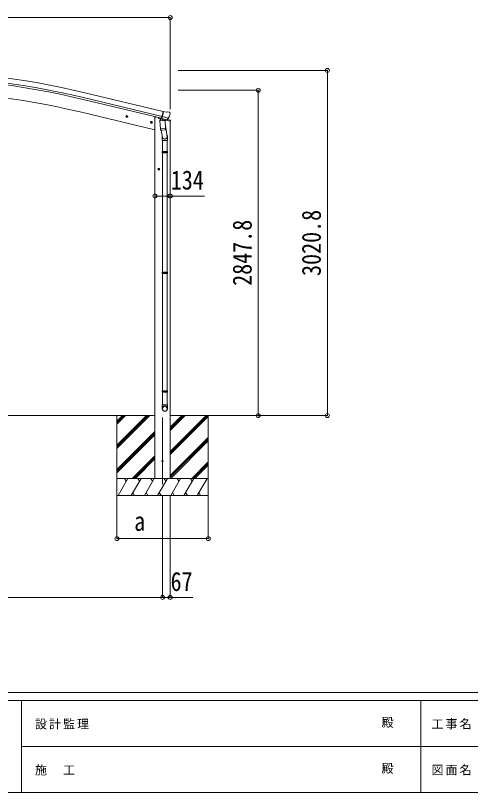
# Model space of a CAD drawing. Units: millimetres at full size. Extents: x -9783 to 9892, y -6828 to 6752.
# Drawn here: x -4022 to -36, y -6828 to -27 of the extents above; entities that cross this region are included whole.
import ezdxf
from ezdxf.enums import TextEntityAlignment as Align

# ---------------------------------------------------------------- set-up
doc = ezdxf.new("R2010")
doc.units = ezdxf.units.MM
doc.header["$LTSCALE"] = 35
doc.header["$PDMODE"] = 32
doc.header["$PDSIZE"] = 35
for name, color, linetype, lineweight in [('0-0_0', 7, 'Continuous', 9), ('0-1_本体', 4, 'Continuous', 9), ('0-2_部品', 7, 'Continuous', 9), ('0-8_PARTS2', 2, 'Continuous', 9), ('0-A_寸法', 6, 'Continuous', 9), ('F-0_240', 7, 'Continuous', 9)]:
    doc.layers.add(name, color=color, linetype=linetype, lineweight=lineweight)
doc.styles.add('ＭＳ ゴシック', font='')
doc.styles.get('ＭＳ ゴシック').set_extended_font_data('MS Gothic')

msp = doc.modelspace()

# ---------------------------------------------------------------- linework, layer by layer
at = {"layer": '0-0_0'}
for p, q in [((-7332.81, -3528.4), (-2800.79, -3528.4)), ((-3133.79, -3528.4), (-3133.79, -4228.4)), ((-3133.79, -3789.13), (-2873.06, -3528.4)), ((-3133.79, -3803.27), (-2858.92, -3528.4)), ((-3133.79, -3817.41), (-2844.78, -3528.4)), ((-3133.79, -3605.28), (-3056.91, -3528.4)), ((-3133.79, -3591.14), (-3071.05, -3528.4)), ((-3133.79, -3577), (-3085.19, -3528.4)), ((-2666.79, -3528.4), (-2245.63, -3528.4)), ((-2666.79, -3842.63), (-2352.56, -3528.4)), ((-2666.79, -3856.77), (-2338.42, -3528.4)), ((-2666.79, -3658.78), (-2536.41, -3528.4)), ((-2666.79, -3644.64), (-2550.55, -3528.4)), ((-2666.79, -3630.5), (-2564.69, -3528.4)), ((-2333.79, -3528.4), (-2333.79, -4228.4)), ((-2666.79, -3870.91), (-2333.79, -3537.91)), ((-3133.79, -4001.26), (-2800.79, -3668.26)), ((-3133.79, -4015.4), (-2800.79, -3682.4)), ((-3133.79, -4029.54), (-2800.79, -3696.55)), ((-2666.79, -4054.76), (-2333.79, -3721.76)), ((-2666.79, -4068.9), (-2333.79, -3735.9)), ((-2662.15, -4078.4), (-2333.79, -3750.04)), ((-2998.8, -4078.4), (-2800.79, -3880.39)), ((-2984.66, -4078.4), (-2800.79, -3894.53)), ((-2970.52, -4078.4), (-2800.79, -3908.68)), ((-2478.3, -4078.4), (-2333.79, -3933.89)), ((-2464.16, -4078.4), (-2333.79, -3948.03)), ((-2450.02, -4078.4), (-2333.79, -3962.18)), ((-2333.79, -4078.4), (-3133.79, -4078.4)), ((-3123.5, -4228.4), (-3036.9, -4078.4)), ((-3051.9, -4104.38), (-3066.9, -4078.4)), ((-3008.03, -4228.4), (-2921.43, -4078.4)), ((-2936.43, -4104.38), (-2951.43, -4078.4)), ((-2892.56, -4228.4), (-2805.96, -4078.4)), ((-2820.96, -4104.38), (-2835.96, -4078.4)), ((-2800.79, -4078.4), (-2666.79, -4078.4)), ((-2777.09, -4228.4), (-2690.49, -4078.4)), ((-2705.49, -4104.38), (-2720.49, -4078.4)), ((-2661.62, -4228.4), (-2575.02, -4078.4)), ((-2590.02, -4104.38), (-2605.02, -4078.4)), ((-2546.15, -4228.4), (-2459.55, -4078.4)), ((-2489.55, -4078.4), (-2474.55, -4104.38)), ((-2430.68, -4228.4), (-2344.08, -4078.4)), ((-2993.03, -4202.42), (-2978.03, -4228.4)), ((-2877.56, -4202.42), (-2862.56, -4228.4)), ((-2762.09, -4202.42), (-2747.09, -4228.4)), ((-2646.62, -4202.42), (-2631.62, -4228.4)), ((-2531.15, -4202.42), (-2516.15, -4228.4)), ((-2415.68, -4202.42), (-2400.68, -4228.4)), ((-3133.79, -4228.4), (-2333.79, -4228.4))]:
    msp.add_line(p, q, dxfattribs=at)
at = {"layer": '0-1_本体'}
for p, q in [((-2737.81, -910.12), (-3425.72, -744.97)), ((-2727.73, -868.15), (-3415.64, -702.99)), ((-2741.73, -926.49), (-3429.65, -761.33)), ((-2800.79, -1028.52), (-3456.03, -871.21)), ((-2724.47, -868.93), (-2738.48, -927.27)), ((-2724.47, -868.93), (-2727.73, -868.15)), ((-2800.79, -915.4), (-2787.92, -915.4)), ((-2800.79, -915.4), (-2800.79, -4078.4)), ((-2738.48, -927.27), (-2741.73, -926.49)), ((-2666.79, -951.68), (-2666.79, -4078.4))]:
    msp.add_line(p, q, dxfattribs=at)
for radius in [7073, 7029.83, 7013, 6900]:
    msp.add_arc((-5066.8, -7580.56), radius, 76.5, 103.5, dxfattribs=at)
at = {"layer": '0-2_部品'}
for p, q in [((-2701.4, -872.74), (-2727.34, -866.51)), ((-2701.4, -872.74), (-2688.14, -870.04)), ((-2673.66, -873.23), (-2686.85, -870.06)), ((-2670.57, -875.48), (-2666.71, -881.77)), ((-2666.35, -884.05), (-2666.62, -885.2)), ((-3055.27, -908.3), (-3035.82, -912.97)), ((-3047.68, -903.44), (-3052.84, -908.88)), ((-3047.88, -920.36), (-3043.21, -900.91)), ((-3040.38, -905.19), (-3047.68, -903.44)), ((-3043.41, -917.83), (-3038.25, -912.39)), ((-3038.25, -912.39), (-3040.38, -905.19)), ((-2768.88, -919.97), (-2768.88, -923.23)), ((-2746.82, -932.47), (-2765.04, -928.09)), ((-2757.48, -949.91), (-2711.79, -946.72)), ((-2752.8, -1016.75), (-2757.48, -949.91)), ((-2743.06, -928.15), (-2756.37, -943.46)), ((-2756.37, -943.46), (-2755.93, -949.81)), ((-2742.12, -928.08), (-2743.06, -928.15)), ((-2739.03, -930.55), (-2740.56, -930.18)), ((-2702.33, -939.36), (-2739.03, -930.55)), ((-2680.4, -924.36), (-2737.91, -910.55)), ((-2733.08, -932.37), (-2732.06, -946.98)), ((-2704.87, -941.37), (-2730.69, -947.81)), ((-2713.56, -943.54), (-2713.33, -946.83)), ((-2711.79, -946.72), (-2707.11, -1013.56)), ((-2699.96, -939.84), (-2707.48, -938.03)), ((-2664.32, -952.27), (-2707.25, -941.96)), ((-2704.17, -939.59), (-2704.12, -940.33)), ((-2700.8, -939.73), (-2702.33, -939.36)), ((-2697.25, -939.27), (-2680.88, -924.78)), ((-2693.56, -936), (-2666.62, -942.46)), ((-2664.32, -945.38), (-2664.32, -952.27)), ((-2841.35, -959.66), (-2821.9, -964.33)), ((-2833.76, -954.8), (-2838.92, -960.24)), ((-2833.96, -971.72), (-2829.29, -952.27)), ((-2826.46, -956.55), (-2833.76, -954.8)), ((-2829.49, -969.19), (-2824.33, -963.75)), ((-2824.33, -963.75), (-2826.46, -956.55)), ((-2752.8, -1016.75), (-2707.11, -1013.56)), ((-2752.79, -1016.75), (-2751.9, -1029.45)), ((-2708.85, -988.79), (-2692.93, -1084.96)), ((-2706.26, -1026.02), (-2707.13, -1013.56)), ((-2708.1, -1028.16), (-2749.8, -1031.08)), ((-2744.37, -1030.7), (-2733.64, -1094.28)), ((-2736.78, -1087.46), (-2736.78, -1122.12)), ((-2706.65, -1027.38), (-2706.65, -1027.38)), ((-2690.78, -1122.12), (-2690.78, -1087.77)), ((-2736.78, -1122.12), (-2690.78, -1122.12)), ((-2734.78, -1122.12), (-2734.78, -1216.12)), ((-2692.78, -1122.12), (-2692.78, -1216.12)), ((-2736.78, -1218.12), (-2735.78, -1216.12)), ((-2736.78, -1218.12), (-2690.78, -1218.12)), ((-2736.78, -1218.12), (-2736.78, -1226.12)), ((-2735.78, -1216.12), (-2691.78, -1216.12)), ((-2690.78, -1218.12), (-2691.78, -1216.12)), ((-2736.78, -1226.12), (-2690.78, -1226.12)), ((-2736.78, -1226.12), (-2735.78, -1228.12)), ((-2735.78, -1228.12), (-2691.78, -1228.12)), ((-2734.78, -1228.12), (-2734.78, -2272.46)), ((-2692.78, -1228.12), (-2692.78, -2272.46)), ((-2776.99, -1371.99), (-2756.99, -1371.99)), ((-2770.74, -1365.49), (-2774.5, -1371.99)), ((-2763.24, -1365.49), (-2770.74, -1365.49)), ((-2766.99, -1381.99), (-2766.99, -1361.99)), ((-2759.49, -1371.99), (-2763.24, -1365.49)), ((-2763.24, -1378.49), (-2759.49, -1371.99)), ((-2736.78, -2274.46), (-2735.78, -2272.46)), ((-2736.78, -2274.46), (-2690.78, -2274.46)), ((-2736.78, -2274.46), (-2736.78, -2282.46)), ((-2736.78, -2282.46), (-2690.78, -2282.46)), ((-2736.78, -2282.46), (-2735.78, -2284.46)), ((-2735.78, -2272.46), (-2691.78, -2272.46)), ((-2735.78, -2284.46), (-2691.78, -2284.46)), ((-2734.78, -2284.46), (-2734.78, -3312.5)), ((-2692.78, -2284.46), (-2692.78, -3312.5)), ((-2690.78, -2274.46), (-2691.78, -2272.46)), ((-2736.78, -3314.5), (-2735.78, -3312.5)), ((-2736.78, -3314.5), (-2690.78, -3314.5)), ((-2736.78, -3314.5), (-2736.78, -3322.5)), ((-2736.78, -3322.5), (-2690.78, -3322.5)), ((-2736.78, -3322.5), (-2735.78, -3324.5)), ((-2735.78, -3312.5), (-2691.78, -3312.5)), ((-2735.78, -3324.5), (-2691.78, -3324.5)), ((-2734.78, -3324.5), (-2734.78, -3434.5)), ((-2692.78, -3324.5), (-2692.78, -3434.5)), ((-2690.78, -3314.5), (-2691.78, -3312.5)), ((-2736.78, -3468.64), (-2736.78, -3434.5)), ((-2736.78, -3434.5), (-2690.78, -3434.5)), ((-2690.78, -3468.64), (-2690.78, -3434.5))]:
    msp.add_line(p, q, dxfattribs=at)
for points in [[(-2732.76, -931.96), (-2742.49, -929.63), (-2727.34, -866.51)], [(-3052.84, -908.88), (-3050.71, -916.08), (-3043.41, -917.83)], [(-2732.76, -931.96), (-2732.53, -932.11), (-2707.76, -938.06), (-2707.48, -938.03)], [(-2680.13, -923.78), (-2680.72, -924.63), (-2680.88, -924.78)], [(-2838.92, -960.24), (-2836.79, -967.44), (-2829.49, -969.19)], [(-2690.78, -1218.12), (-2690.78, -1226.12), (-2691.78, -1228.12)], [(-2774.5, -1371.99), (-2770.74, -1378.49), (-2763.24, -1378.49)], [(-2690.78, -2274.46), (-2690.78, -2282.46), (-2691.78, -2284.46)], [(-2690.78, -3314.5), (-2690.78, -3322.5), (-2691.78, -3324.5)]]:
    msp.add_lwpolyline(points, dxfattribs=at)
for centre, radius in [((-3045.55, -910.64), 8.5), ((-3045.55, -910.64), 7.7), ((-3045.55, -910.64), 6.5), ((-2831.62, -961.99), 8.5), ((-2831.62, -961.99), 7.7), ((-2831.62, -961.99), 6.5), ((-2766.99, -1371.99), 8.5), ((-2766.99, -1371.99), 7.7), ((-2766.99, -1371.99), 6.5)]:
    msp.add_circle(centre, radius, dxfattribs=at)
at = {"layer": '0-2_部品', "color": 4}
msp.add_circle((-2733.79, -3928.4), 5, dxfattribs=at)
at = {"layer": '0-2_部品'}
for centre, radius, start, end in [((-2687.55, -872.98), 3, 76.5, 101.5), ((-2674.83, -878.09), 5, 31.5, 76.5), ((-2763.88, -923.23), 5, 180, 256.5), ((-2740.45, -929.7), 0.5, 221.23754, 256.5), ((-2733.68, -932.46), 0.604, 7.79405, 79.40158), ((-2731.04, -946.84), 1.03, 188.03431, 289.96103), ((-2705.11, -940.4), 1, 284, 4), ((-2703.67, -939.56), 0.5, 76.5, 184), ((-2700.68, -939.24), 0.5, 256.5, 291.76246), ((-2863.43, -837.95), 202.4, 334.90875, 346.5), ((-2667.32, -945.38), 3, 0, 76.5), ((-2749.94, -1029.08), 2, 190.53157, 274), ((-2708.24, -1026.16), 2, 274, 322.59038), ((-2708.2, -1026.19), 1.95, 322.52234, 4.95983), ((-2720.78, -1087.77), 30, 0, 2.54858)]:
    msp.add_arc(centre, radius, start, end, dxfattribs=at)
for centre, major_axis, ratio, start_param, end_param in [((-2669.27, -883.34), (1.57, -2.57), 0.99628, 0.7835347, 1.5707963), ((-2699.27, -936.91), (0.73, -2.92), 0.997631, 5.8041905, 5.8929484), ((-2699.3, -936.79), (-2.63, 3.16), 0.650902, 2.1145521, 2.1873627), ((-2699.24, -937.01), (0.73, -2.92), 0.997631, 5.965759, 6.7621801), ((-2713.78, -1087.46), (-23, 0), 0.996195, 6.0000678, 10.0103449), ((-2713.78, -1087.46), (-21, 0), 0.996195, 0.3319459, 3.3482706), ((-2713.78, -3466.89), (23, 0), 0.996195, 6.2831853, 9.424778), ((-2713.78, -3468.64), (23, 0), 0.996195, 6.2831853, 9.424778), ((-2713.78, -3468.64), (0, -23.43), 0.981806, 4.712389, 7.8539816)]:
    msp.add_ellipse(centre, major_axis=major_axis, ratio=ratio, start_param=start_param, end_param=end_param, dxfattribs=at)
msp.add_ellipse((-2713.78, -3468.64), major_axis=(-21, 0), ratio=0.996195, dxfattribs=at)
at = {"layer": '0-8_PARTS2', "color": 6}
msp.add_line((-7467.31, -44.52), (-2666.29, -44.52), dxfattribs=at)
at = {"layer": '0-8_PARTS2'}
msp.add_line((-2733.79, -4129.34), (-2733.79, -3545.39), dxfattribs=at)
at = {"layer": '0-A_寸法'}
for p, q in [((-2666.29, -44.52), (-2666.29, -846.85)), ((-1289.71, -507.56), (-2596.14, -507.56)), ((-1289.71, -3528.4), (-1289.71, -507.56)), ((-1895.69, -680.56), (-2596.14, -680.56)), ((-1895.69, -3528.4), (-1895.69, -680.56)), ((-2800.79, -1607.15), (-2666.79, -1607.15)), ((-2666.79, -1607.15), (-2366.79, -1607.15)), ((-1895.69, -3528.4), (-2289.93, -3528.4)), ((-1289.71, -3528.4), (-1895.69, -3528.4)), ((-3133.79, -4606.3), (-3133.79, -4231.89)), ((-2733.79, -5121.29), (-2733.79, -4231.89)), ((-2666.79, -5121.29), (-2666.79, -4231.89)), ((-2333.79, -4606.3), (-2333.79, -4231.89)), ((-2333.79, -4606.3), (-3133.79, -4606.3)), ((-7399.81, -5121.29), (-2733.79, -5121.29)), ((-2733.79, -5121.29), (-2666.79, -5121.29)), ((-2666.79, -5121.29), (-2466.79, -5121.29))]:
    msp.add_line(p, q, dxfattribs=at)
for p in [(-2666.29, -44.52), (-1289.71, -507.56), (-1895.69, -680.56), (-2800.79, -1607.15), (-2666.79, -1607.15), (-1895.69, -3528.4), (-1289.71, -3528.4), (-3133.79, -4606.3), (-2333.79, -4606.3), (-2733.79, -5121.29), (-2666.79, -5121.29)]:
    msp.add_point(p, dxfattribs=at)
at = {"layer": 'F-0_240', "color": 5}
for p, q in [((-9783.03, -5953.1), (9396.97, -5953.1)), ((-9783.03, -6023.1), (6285.75, -6023.1)), ((-3969.25, -6023.1), (-3969.25, -6828.1)), ((-469.25, -6023.1), (-469.25, -6828.1)), ((-3969.25, -6425.6), (3205.75, -6425.6)), ((-9783.03, -6828.1), (9396.97, -6828.1))]:
    msp.add_line(p, q, dxfattribs=at)

# ---------------------------------------------------------------- texts
at = {"layer": '0-A_寸法', "color": 7, "style": 'ＭＳ ゴシック', "width": 0.85}
for s, p in [('134', (-2661.17, -1600.15)), ('a', (-2981.92, -4587.3)), ('67', (-2663.04, -5114.29))]:
    msp.add_text(s, height=166.8, dxfattribs=at).set_placement(p, align=Align.BOTTOM_LEFT)
for s, p in [('3020.8', (-1296.71, -2306.73)), ('2847.8', (-1902.69, -2393.23))]:
    msp.add_text(s, height=166.8, rotation=90, dxfattribs=at).set_placement(p, align=Align.BOTTOM_LEFT)
at = {"layer": 'F-0_240', "style": 'ＭＳ ゴシック'}
for p in [(-814.24, -6276.85), (-814.24, -6679.35)]:
    msp.add_text('殿', height=76.98, dxfattribs=at).set_placement(p, align=Align.BOTTOM_LEFT)
at = {"layer": 'F-0_240', "char_height": 76.98, "attachment_point": 7, "style": 'ＭＳ ゴシック'}
for s, insert in [('\\T1.17;設計監理', (-3851.04, -6276.85)), ('\\T1.17;工事名', (-376.96, -6276.85)), ('\\T1.17;施\u3000工', (-3851.04, -6679.35)), ('\\T1.17;図面名', (-376.96, -6679.35))]:
    msp.add_mtext(s, dxfattribs=dict(at, insert=insert))

doc.saveas('drawing.dxf')
